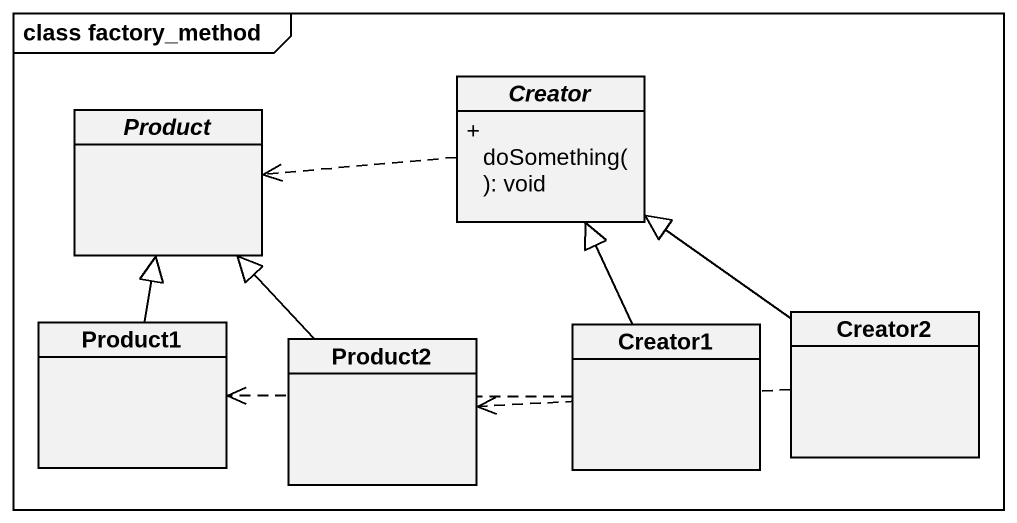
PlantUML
@startuml
mainframe class factory_method
hide circle
hide empty members
skinparam classAttributeIconSize 0
abstract class Product
abstract class Creator {
  + doSomething(): void
}
class Product1
class Product2
class Creator1
class Creator2
Creator .left.> Product
Product1 -up-|> Product
Product2 -up-|> Product
Creator1 -up-|> Creator
Creator1 .left.> Product1
Creator2 -up-|> Creator
Creator2 .left.> Product2
@enduml
